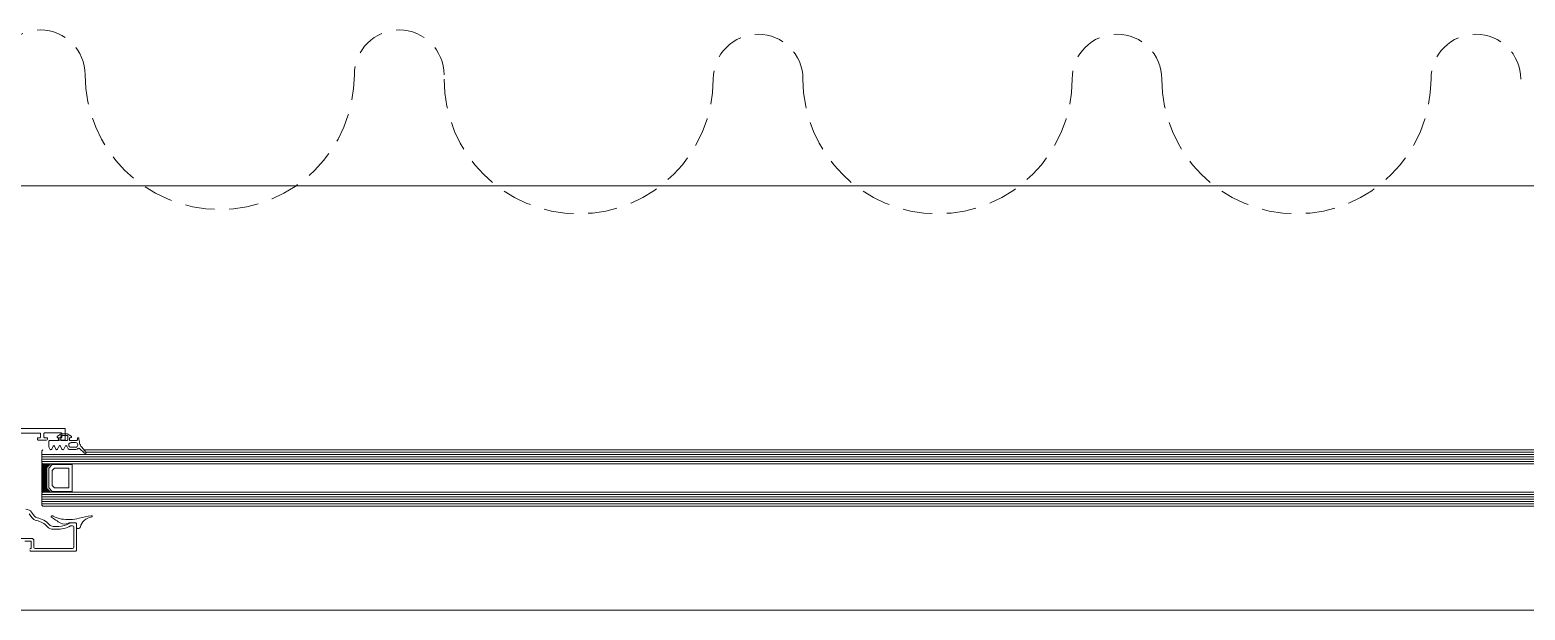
# Model space of a CAD drawing. Header units: centimetres. Extents: x 118932 to 154602, y -32682 to -23521.
# Drawn here: x 139589.2 to 139652.7, y -31158.7 to -31134.1 of the extents above; entities that cross this region are included whole.
import ezdxf

# ---------------------------------------------------------------- set-up
doc = ezdxf.new("R2010")
doc.units = ezdxf.units.CM
doc.header["$LTSCALE"] = 50
doc.header["$MEASUREMENT"] = 0
doc.linetypes.add('HIDDEN', pattern=[0.375, 0.25, -0.125])
for name, color, linetype, lineweight, true_color in [('GEN_02_TF_Mobilya', 7, 'Continuous', 5, 0x745e3d), ('GEN_02_TF_Pencere', 7, 'Continuous', 9, 0x6093ac), ('GEN_05_ML_Mermer', 7, 'Continuous', 9, 0x9d8692), ('GEN_06_GR_İnce', 7, 'Continuous', 13, 0xb0b0a9)]:
    doc.layers.add(name, color=color, linetype=linetype, lineweight=lineweight, true_color=true_color)

# ---------------------------------------------------------------- blocks, each defined once
blk = doc.blocks.new('P30_')
at = {"layer": 'GEN_02_TF_Pencere'}
for p, q in [((206591.45, -26319.334), (206591.287, -26319.438)), ((206591.7, -26319.334), (206591.45, -26319.334)), ((206591.864, -26319.437), (206591.7, -26319.334)), ((206590.926, -26319.643), (206590.926, -26319.894)), ((206590.937, -26319.934), (206590.969, -26319.991)), ((206591.351, -26319.616), (206590.956, -26319.617)), ((206591.044, -26319.988), (206591.099, -26319.854)), ((206591.156, -26319.854), (206591.211, -26319.987)), ((206591.287, -26319.991), (206591.365, -26319.851)), ((206591.311, -26319.502), (206591.351, -26319.502)), ((206591.351, -26319.502), (206591.351, -26319.616)), ((206591.42, -26319.854), (206591.475, -26319.987)), ((206591.431, -26319.59), (206591.43, -26319.431)), ((206591.46, -26319.405), (206591.69, -26319.405)), ((206591.691, -26319.616), (206591.461, -26319.616)), ((206591.551, -26319.99), (206591.629, -26319.85)), ((206591.684, -26319.854), (206591.723, -26319.947)), ((206591.712, -26319.608), (206591.712, -26319.608)), ((206591.72, -26319.431), (206591.721, -26319.59)), ((206591.723, -26319.947), (206591.723, -26319.947)), ((206591.765, -26319.819), (206591.765, -26319.8)), ((206591.765, -26319.819), (206591.765, -26319.819)), ((206591.801, -26319.616), (206591.801, -26319.501)), ((206591.801, -26319.501), (206591.841, -26319.501)), ((206592.101, -26319.616), (206591.801, -26319.616)), ((206591.865, -26319.711), (206592.051, -26319.711)), ((206592.051, -26319.907), (206591.865, -26319.907)), ((206592.131, -26319.529), (206592.131, -26319.589)), ((206592.151, -26319.799), (206592.151, -26319.818)), ((206592.229, -26319.959), (206592.441, -26320.157)), ((206592.493, -26320.118), (206592.315, -26319.903)), ((206590.616, -26320.061), (206590.666, -26320.011)), ((206590.616, -26320.561), (206590.616, -26320.061)), ((206590.616, -26320.211), (206671.546, -26320.211)), ((206590.616, -26320.311), (206671.546, -26320.311)), ((206590.616, -26320.411), (206671.546, -26320.411)), ((206590.616, -26320.511), (206671.546, -26320.511)), ((206590.666, -26320.611), (206590.616, -26320.561)), ((206590.991, -26320.611), (206590.616, -26320.611)), ((206590.616, -26320.611), (206590.616, -26321.811)), ((206590.616, -26321.811), (206590.616, -26320.611)), ((206590.656, -26321.811), (206590.656, -26320.611)), ((206590.696, -26321.811), (206590.696, -26320.611)), ((206590.736, -26321.811), (206590.736, -26320.611)), ((206590.776, -26321.811), (206590.776, -26320.611)), ((206590.816, -26321.811), (206590.816, -26320.611)), ((206590.841, -26320.761), (206590.991, -26320.611)), ((206590.856, -26320.746), (206590.856, -26320.611)), ((206590.896, -26320.706), (206590.896, -26320.611)), ((206590.936, -26320.666), (206590.936, -26320.611)), ((206590.976, -26320.626), (206590.976, -26320.611)), ((206590.991, -26320.611), (206671.171, -26320.611)), ((206591.817, -26320.005), (206592.071, -26320.004)), ((206592.404, -26320.011), (206671.496, -26320.011)), ((206592.487, -26320.111), (206671.546, -26320.111)), ((206590.841, -26321.661), (206590.841, -26320.761)), ((206590.916, -26320.791), (206591.066, -26320.641)), ((206590.916, -26321.631), (206590.916, -26320.791)), ((206591.066, -26320.641), (206591.916, -26320.641)), ((206591.066, -26320.891), (206591.166, -26320.791)), ((206591.066, -26321.531), (206591.066, -26320.891)), ((206591.166, -26320.791), (206591.766, -26320.791)), ((206591.766, -26320.791), (206591.766, -26321.631)), ((206591.916, -26320.641), (206591.916, -26321.781)), ((206590.616, -26321.861), (206590.666, -26321.811)), ((206590.616, -26321.811), (206590.991, -26321.811)), ((206590.616, -26321.811), (206590.616, -26321.811)), ((206590.616, -26322.361), (206590.616, -26321.861)), ((206590.991, -26321.811), (206590.841, -26321.661)), ((206590.856, -26321.811), (206590.856, -26321.676)), ((206590.896, -26321.811), (206590.896, -26321.716)), ((206591.066, -26321.781), (206590.916, -26321.631)), ((206590.936, -26321.811), (206590.936, -26321.756)), ((206590.976, -26321.811), (206590.976, -26321.796)), ((206590.991, -26321.811), (206671.171, -26321.811)), ((206591.166, -26321.631), (206591.066, -26321.531)), ((206591.916, -26321.781), (206591.066, -26321.781)), ((206591.766, -26321.631), (206591.166, -26321.631)), ((206590.616, -26321.911), (206671.546, -26321.911)), ((206590.616, -26322.011), (206671.546, -26322.011)), ((206590.616, -26322.111), (206671.546, -26322.111)), ((206590.616, -26322.211), (206671.546, -26322.211)), ((206590.616, -26322.311), (206671.546, -26322.311)), ((206590.666, -26322.411), (206590.616, -26322.361)), ((206590.666, -26322.411), (206671.496, -26322.411)), ((206591.068, -26322.811), (206591.08, -26322.812)), ((206591.755, -26323.128), (206591.736, -26323.137)), ((206592.066, -26323.117), (206591.805, -26323.117)), ((206592.096, -26323.326), (206592.096, -26323.142)), ((206592.164, -26323.352), (206592.126, -26323.352)), ((206592.126, -26323.352), (206592.126, -26323.352))]:
    blk.add_line(p, q, dxfattribs=at)
at = {"layer": 'GEN_02_TF_Pencere', "extrusion": (0, 0, -1)}
for points in [[(-206581.646, -26319.108), (-206591.586, -26319.108, 0.414214), (-206591.616, -26319.138), (-206591.616, -26319.578, 0.414214), (-206591.586, -26319.608), (-206591.386, -26319.608, 0.414214), (-206591.316, -26319.538, 0.414214), (-206591.346, -26319.508), (-206591.426, -26319.508, -0.414214), (-206591.476, -26319.458), (-206591.476, -26319.338, -0.414214), (-206591.426, -26319.288), (-206590.756, -26319.288, -0.414214), (-206590.706, -26319.338), (-206590.706, -26319.458, -0.414214), (-206590.756, -26319.508), (-206590.836, -26319.508, 0.414214), (-206590.866, -26319.538, 0.414214), (-206590.796, -26319.608), (-206590.486, -26319.608, 0.414214), (-206590.436, -26319.558), (-206590.436, -26319.538, 0.414214), (-206590.466, -26319.508), (-206590.536, -26319.508, -0.414214), (-206590.566, -26319.478), (-206590.566, -26319.308), (-206589.146, -26319.308, -0.414214)], [(-206590.116, -26324.227, 0.41421), (-206590.146, -26324.197), (-206590.166, -26324.197), (-206590.166, -26323.897), (-206589.896, -26323.897)], [(-206589.682, -26323.777), (-206590.186, -26323.777, 0.414213), (-206590.286, -26323.877), (-206590.286, -26324.147, -0.414213), (-206590.336, -26324.197), (-206591.926, -26324.197, -0.414213), (-206591.976, -26324.147), (-206591.976, -26323.287, -0.414213), (-206591.926, -26323.237), (-206591.874, -26323.237, -0.127549), (-206591.84, -26323.245, 0.13898), (-206591.245, -26323.385), (-206591.097, -26323.385, 0.215322), (-206590.857, -26323.277, -0.168624), (-206590.4, -26323.019, 0.197358), (-206590.195, -26322.887), (-206590.087, -26322.733, -0.244575)], [(-206589.94, -26322.537, 0.244575), (-206590.185, -26322.664), (-206590.293, -26322.819, -0.197358), (-206590.421, -26322.901, 0.168624), (-206590.947, -26323.198, -0.215322), (-206591.097, -26323.265), (-206591.343, -26323.265, -0.114883), (-206591.78, -26323.142, 0.126996), (-206591.877, -26323.117), (-206592.066, -26323.117, 0.414213), (-206592.096, -26323.147), (-206592.096, -26324.287, 0.414213), (-206592.066, -26324.317), (-206592.066, -26324.317), (-206590.146, -26324.317, 0.41421), (-206590.116, -26324.287)]]:
    blk.add_lwpolyline(points, format="xyb", dxfattribs=at)
for centre, major_axis, start_param, end_param in [((206590.956, -26319.643), (0.03, 0), 3.140437, 4.711235), ((206591.026, -26319.894), (0.1, 0), 2.680578, 3.140437), ((206591.006, -26319.975), (-0.0413, 0), 3.504733, 5.82217), ((206591.128, -26319.864), (0.03, 0), 3.490789, 5.931679), ((206591.25, -26319.974), (0.0413, 0), 0.458704, 2.776141), ((206591.31, -26319.467), (-0.04, 0), 4.711234, 7.229163), ((206591.391, -26319.863), (-0.03, 0), 0.487351, 2.788352), ((206591.46, -26319.431), (-0.03, 0), -0.001157, 1.56964), ((206591.461, -26319.59), (-0.03, 0), 4.711232, 6.282029), ((206591.514, -26319.974), (0.0413, 0), 0.458705, 2.776142), ((206591.656, -26319.863), (0.03, 0), 3.628945, 5.929947), ((206591.69, -26319.431), (0.03, 0), 4.711233, 6.282031), ((206591.691, -26319.59), (-0.03, 0), 3.925836, 4.711232), ((206591.691, -26319.59), (-0.03, 0), 3.140439, 3.925836), ((206591.817, -26319.916), (0.1, 0), 2.178997, 2.788351), ((206591.817, -26319.916), (-0.1, 0), 4.711235, 5.320589), ((206591.865, -26319.8), (0.1, 0), 3.140436, 4.711234), ((206591.865, -26319.819), (0.1, 0), 1.569641, 3.140438), ((206591.84, -26319.466), (0.04, 0), -0.948289, 1.56964), ((206592.051, -26319.799), (0.1, 0), 4.711232, 6.28203), ((206592.051, -26319.818), (-0.1, 0), 3.140436, 4.711234), ((206592.071, -26319.916), (-0.1, 0), 3.745027, 4.711234), ((206592.101, -26319.589), (0.03, 0), -0.001157, 1.56964), ((206592.161, -26319.529), (0.03, 0), 3.140437, 6.105223), ((206592.195, -26319.992), (0.0509, 0), 3.745027, 5.454025), ((206596.486, -26318.999), (4.337, 0), 2.949895, 3.003759), ((206592.719, -26319.643), (0.5, 0), 2.512106, 2.949893), ((206592.465, -26320.136), (0.0344, 0), -0.614619, 2.340265)]:
    blk.add_ellipse(centre, major_axis=major_axis, ratio=0.881548, start_param=start_param, end_param=end_param, dxfattribs=at)
at = {"layer": 'GEN_02_TF_Pencere'}
for centre, major_axis, start_param, end_param in [((206591.068, -26322.853), (-0.05, 0), -1.570583, 0.325144), ((206593.363, -26320.635), (3.543, 0), 3.990064, 4.134382), ((206591.07, -26322.843), (0.0382, 0), 0.629084, 1.300082), ((206591.617, -26322.226), (-0.88, 0), 0.944914, 1.386057), ((206591.592, -26322.929), (-0.286, 0), 0.956763, 2.099792), ((206591.751, -26321.675), (-1.549, 0), 1.378609, 1.866448), ((206591.805, -26323.2), (0.1, 0), 1.57081, 2.088079), ((206592.066, -26323.142), (0.03, 0), 0.000001, 1.570795), ((206594.544, -26330.088), (8.856, 0), 1.777943, 1.838474), ((206592.89, -26323.384), (0.64, 0), 1.805526, 2.955356), ((206592.732, -26322.838), (-0.03, 0), 3.142037, 4.994419), ((206592.732, -26322.838), (0.03, 0), -1.226961, -0.000036), ((206592.126, -26323.326), (0.03, 0), 3.141594, 4.712388), ((206592.164, -26323.268), (-0.1, 0), 1.570967, 2.940044)]:
    blk.add_ellipse(centre, major_axis=major_axis, ratio=0.839387, start_param=start_param, end_param=end_param, dxfattribs=at)
at = {"layer": 'GEN_05_ML_Mermer'}
blk.add_lwpolyline([(206772.546, -26326.815), (206577.546, -26326.815), (206577.546, -26308.817), (206772.546, -26308.817)], close=True, dxfattribs=at)
blk = doc.blocks.new('DOGRAMA LEVEL 0 B BLOK')
at = {"layer": 'GEN_06_GR_İnce'}
blk.add_blockref('P30_', (-206674.713, 24514.208, 0), dxfattribs=at)
blk = doc.blocks.new('Drapery Nest - Drape-V397-TYPE F')
at = {"layer": 'GEN_02_TF_Mobilya', "linetype": 'HIDDEN'}
for points in [[(0, 95.25, -1), (0, 133.35, 1), (0, 247.65, -1), (0, 285.75, 1), (0, 400.05, -1), (0, 438.15, 1), (0, 400.05, -1), (0, 285.75, 1), (0, 247.65, -1), (0, 133.35, 1), (0, 95.25, -1), (0, -19.05, 1)], [(-1.81, -361.95, -1), (-1.81, -323.85, 1), (-1.81, -209.55, -1), (-1.81, -171.45, 1), (-1.81, -57.15, -1), (-1.81, -19.05, 1), (-1.81, -57.15, -1), (-1.81, -171.45, 1), (-1.81, -209.55, -1), (-1.81, -323.85, 1), (-1.81, -361.95, -1), (-1.81, -476.25, 1)]]:
    blk.add_lwpolyline(points, format="xyb", close=True, dxfattribs=at)
blk = doc.blocks.new('b blok level 0 tefriş')
at = {"xscale": 0.1000000000000004, "yscale": 0.1000000000000004, "zscale": 0.1000000000000004, "rotation": 270}
blk.add_blockref('Drapery Nest - Drape-V397-TYPE F', (367.318, -1571.463, 0), dxfattribs=at)

msp = doc.modelspace()

# ---------------------------------------------------------------- block references
msp.add_blockref('DOGRAMA LEVEL 0 B BLOK', (139673.806, -29346.079, 0))

# ---------------------------------------------------------------- next in the draw order: block references
msp.add_blockref('b blok level 0 tefriş', (139241.383, -29564.691, 0))

doc.saveas('drawing.dxf')
